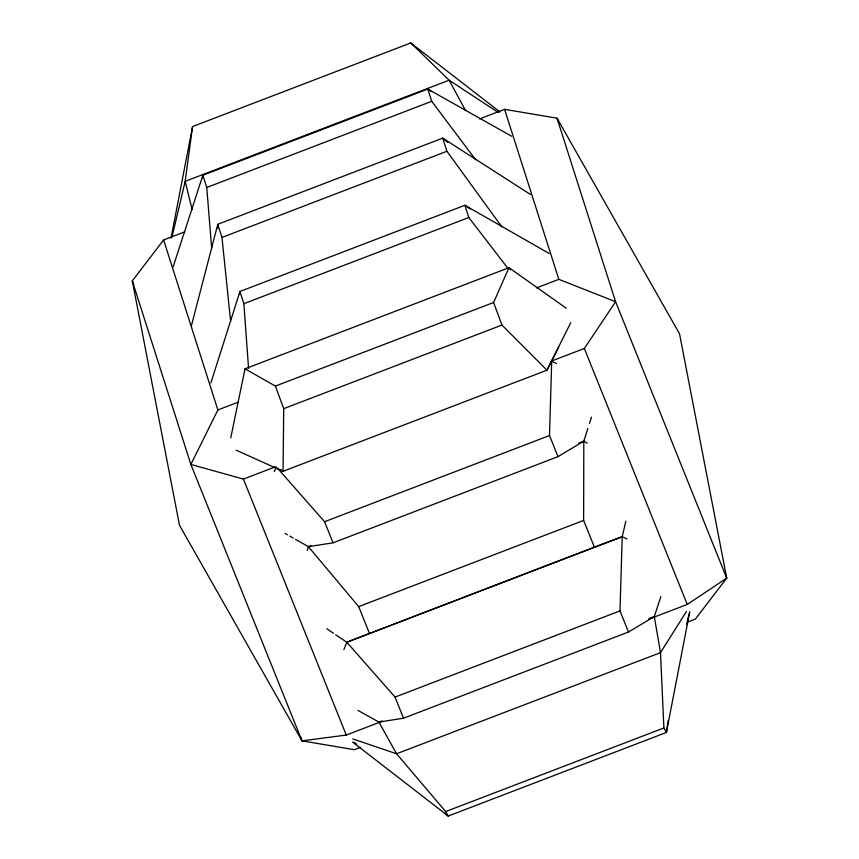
<?xml version="1.0" encoding="UTF-8"?>
<svg xmlns="http://www.w3.org/2000/svg" width="859" height="859" viewBox="0 0 859 859"><rect width="100%" height="100%" fill="white"/><g stroke="black" fill="none" stroke-linecap="round" stroke-linejoin="round"><path stroke-width="1.29" d="M627.016 538.958L622.206 536.714L594.374 547.162L583.637 520.436L583.809 441.161L587.835 428.523M230.77 437.8L245.019 368.822L275.395 386.088L283.717 408.659L283.041 471.29L546.979 370.175L558.672 347.208M295.56 539.388L308.392 546.668L333.056 542.824L557.996 456.644L549.513 435.534L551.703 361.285L556.482 363.475M358.01 710.414L378.905 722.097L403.537 718.188L628.477 632.02L619.994 610.899L622.206 536.714L625.835 521.252M217.563 228.311L217.778 224.306L442.718 138.127L530.551 194.531M202.552 177.888L202.864 175.247L427.803 89.078L511.653 136.259M500.11 112.078L410.785 42.95L192.566 126.552L185.179 181.324L172.004 237.073M239.564 294.079L239.951 291.469L464.891 205.29L549.116 253.459M668.227 720.508L666.423 732.448L448.205 816.05L352.587 742.058M171.016 238.158L192.566 126.552M689.766 611.672L666.423 732.448L663.878 727.97L660.507 652.647L654.311 616.59L660.85 596.586M686.631 624.643L688.961 614.217M191.471 325.529L217.778 224.306L221.976 237.449L230.599 321.051M307.275 550.469L308.392 546.668L310.894 545.712M210.852 382.974L239.951 291.469L243.859 303.699L248.573 368.414M589.457 423.466L591.475 417.152M173.078 267.02L202.864 175.247L206.761 187.477L211.711 248.573M343.847 649.64L346.8 642.221L594.374 547.162M274.3 471.688L275.793 468.015M570.773 322.662L546.979 370.175L501.935 325.056L493.614 302.486L508.957 267.707L566.285 308.231M237.857 402.302L217.875 409.958L190.881 464.451L301.981 740.855L354.423 749.692L360.673 747.298M686.384 611.565L660.507 652.647L396.568 753.762L352.748 738.912M550.64 361.392L584.356 348.464L615.602 301.745L557.019 118.177L504.577 109.34L479.601 118.907M184.846 231.823L163.618 239.951L132.297 280.882L179.488 525.3L301.981 740.855L346.284 735.057L382.502 721.184M558.522 121.914L557.019 118.177L679.512 333.732L726.703 578.139L695.382 619.071L687.887 621.937M648.524 619.264L687.243 604.435L726.703 578.139L725.479 574.317M557.996 456.644L583.809 441.161L587.223 443.147M628.477 632.02L654.311 616.59L649.307 618.501M206.761 187.477L431.712 101.308L475.65 159.785M221.976 237.449L446.916 151.281L501.796 226.808M243.859 303.699L468.799 217.52L508.088 268.566M245.019 368.822L508.957 267.707L510.45 269.812M275.395 386.088L493.614 302.486M536.349 287.948L558.833 279.336L615.602 301.745L726.703 578.139M283.717 408.659L501.935 325.056M133.8 284.619L132.297 280.882L190.881 464.451L243.408 479.086L275.879 466.652M277.167 467.801L324.562 521.714L549.513 435.534M578.794 443.083L583.809 441.161M308.392 546.668L358.686 606.615L583.637 520.436M335.697 634.758L346.8 642.221L622.206 536.714M346.8 642.221L395.054 697.079L619.994 610.899M381.407 721.141L378.905 722.097L396.568 753.762L445.66 811.572L448.205 816.05L445.306 813.312M445.66 811.572L663.878 727.97M236.107 450.17L283.041 471.29L280.141 469.358M285.07 533.428L287.4 534.749M289.73 536.08L293.23 538.067M498.166 112.411L449.117 80.209L410.785 42.95M326.817 628.777L333.475 633.266M354.08 742.348L356.292 743.851M470.292 209.059L464.891 205.29L468.799 217.52M430.96 91.462L427.803 89.078L431.712 101.308M447.754 142.465L442.718 138.127L446.916 151.281M465.642 110.682L449.117 80.209L185.179 181.324L192.148 209.8M584.356 348.464L687.243 604.435M324.562 521.714L333.056 542.824M358.686 606.615L369.434 633.33M395.054 697.079L403.537 718.188M243.408 479.086L346.284 735.057M504.577 109.34L558.833 279.336M163.618 239.951L217.875 409.958M300.757 737.033L301.981 740.855"/></g></svg>
